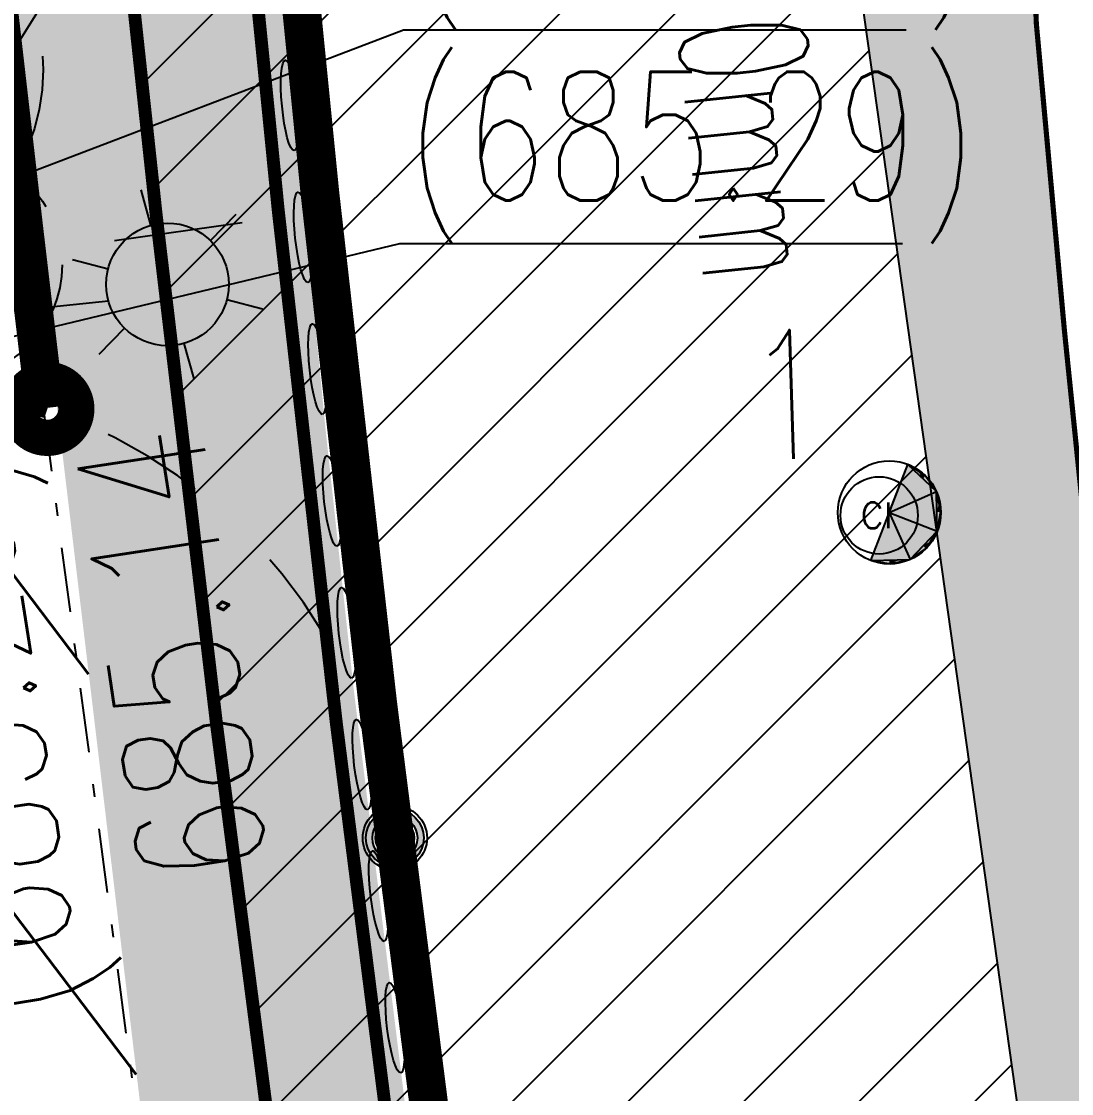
# Model space of a CAD drawing. Extents: x 352140 to 354978, y 6304672 to 6307963.
# Drawn here: x 352711.91 to 352720.07, y 6306024.45 to 6306032.77 of the extents above; entities that cross this region are included whole.
import ezdxf
from ezdxf import colors
from ezdxf.entities.mleader import LeaderData, LeaderLine
from ezdxf.enums import TextEntityAlignment as Align
from ezdxf.math import Vec2, Vec3

# ---------------------------------------------------------------- set-up
doc = ezdxf.new("R2010")
doc.units = 0
for name, pattern in [('1-1', [2, 1, -1]), ('3-5', [8, 3, -5]), ('CONTINUA', [0]), ('CONTINUOS', [0]), ('DASHDOT', [1, 0.5, -0.25, 0, -0.25]), ('DASHED', [19.049999999999997, 12.7, -6.35]), ('HIDDEN', [9.524999999999999, 6.35, -3.175])]:
    doc.linetypes.add(name, pattern=pattern)
doc.layers.get('0').update_dxf_attribs({"linetype": 'CONTINUOUS'})
for name, color, linetype in [('00-S2_ALL AREA APORTANTES', 150, 'CONTINUOUS'), ('00_All ext_Txt', 4, 'CONTINUOUS'), ('00_Demarcacion Existente', 252, 'CONTINUOUS'), ('01_Dem Ext_Transl_niv.anillo', 130, 'CONTINUOUS'), ('01_Dem Ext_Vereda HC', 1, 'CONTINUOUS'), ('02_Geo ext_Acotamiento', 7, 'CONTINUOUS'), ('03_Pav proy_Solera Tipo A', 1, 'CONTINUOUS'), ('03_S3_Pav ext_Cota', 2, 'CONTINUOUS'), ('1-Dem-Proy-Bolardo Ciclovia', 251, 'CONTINUOUS'), ('2-ACHURADO PAVIMENTO HORMIGON 3', 8, 'CONTINUOUS'), ('LE_proyección abajo', 4, 'HIDDEN'), ('Lot_ET1_ 8-DEM EXT DEMARCACION CICLOVIA', 210, 'CONTINUOUS'), ('Lot_EXISTENTE', 252, 'CONTINUOUS'), ('Lot_jpg-SOLERAS', 7, 'DASHDOT'), ('Z-CI', 253, 'CONTINUOUS')]:
    doc.layers.add(name, color=color, linetype=linetype)
doc.styles.add('JPG_2MM', font='simplex.shx', dxfattribs={"height": 1})
doc.styles.add('ROMANS', font='romans.shx', dxfattribs={"width": 0.75})
doc.dimstyles.new('Principal', dxfattribs={"dimscale": 0, "dimtxt": 2, "dimasz": 2, "dimexe": 1, "dimexo": 1, "dimtad": 1, "dimrnd": 0.05, "dimzin": 1, "dimtxsty": 'ROMANS', "dimcen": 2.5, "dimclrt": 2, "dimaunit": 2, "dimadec": 0, "dimazin": 0, "dimtfac": 1, "dimtmove": 0, "dimatfit": 3, "dimfxl": 1, "dimfxlon": 1, "dimarcsym": 0})

# ---------------------------------------------------------------- blocks, each defined once
blk = doc.blocks.new('CI')
at = {"layer": 'Z-CI'}
blk.add_circle((0, 0), 1.2, dxfattribs=at)
at = {"layer": 'Z-CI', "style": 'ROMANS'}
blk.add_text('CI', height=0.8, rotation=359.9999999999771, dxfattribs=at).set_placement((-0.5790548566146754, -0.401890331827417))
blk = doc.blocks.new('SEPA2')
at = {"linetype": 'CONTINUA'}
blk.add_ellipse((0, 0), major_axis=(-0.3535533905932737, -9.324913925773799e-11), ratio=0.1697056274847714, start_param=-1.570796326794897, end_param=4.71238898038469, dxfattribs=at)
blk = doc.blocks.new('Lot_CAM-ALC')
for p, q in [((-0.1444738572563438, -0.3729977273171698), (0.144473857250432, 0.3729977273001168)), ((-2.955857780762017e-12, -8.412825991399586e-12), (0.1444738572471351, 0.372997727291704)), ((0.3659076664959002, 0.1615907781633723), (0.1444738572448614, 0.3729977272857923)), ((0.2762164902352424, 0.2893172143321863), (0.1444738572471351, 0.372997727291704)), ((0.2144660793170488, 0.3376452292113754), (0.2103451737410751, 0.3311574708118314)), ((0.2762164902352424, 0.2893172143321863), (0.2551907618702671, 0.2672942527244686)), ((0.3659076664928307, 0.1615907781640544), (0.2762164902375162, 0.2893172143378706)), ((0.3273520563349166, 0.229870901158165), (0.3210620783651166, 0.2254539962509625)), ((-2.955857780762017e-12, -8.412825991399586e-12), (0.3659076665038583, 0.1615907781667829)), ((0.3998927174942537, 0.009263610842936032), (0.3659076665038583, 0.1615907781667829)), ((0.3729977272890892, -0.1444738572554343), (0.365907666498174, 0.1615907781642818)), ((0.3904016502355034, 0.08710081218646337), (0.382900191999056, 0.08542719450497316)), ((0.3998927174942537, 0.009263610842936032), (0.3694526968935179, 0.008558460454423766)), ((0.3729977272873839, -0.1444738572527058), (0.399892717499938, 0.009263610845209769)), ((-2.955857780762017e-12, -8.412825991399586e-12), (0.372997727297161, -0.1444738572586175)), ((-2.955857780762017e-12, -8.412825991399586e-12), (0.1615907781723536, -0.3659076665153407)), ((0.394016131881358, -0.06892958586786335), (0.3864452223937178, -0.06760512320374801)), ((0.161590778168943, -0.3659076665073826), (0.3729977272913629, -0.1444738572563438)), ((0.2893172143377569, -0.2762164902467248), (0.372997727297161, -0.1444738572586175)), ((0.3376452292170598, -0.2144660793285311), (0.3311574708174021, -0.2103451737525575)), ((0.1615907781696251, -0.3659076665041994), (0.2893172143434413, -0.2762164902489985)), ((0.2298709011637357, -0.327352056346399), (0.2254539962565332, -0.3210620783765989)), ((0.2893172143377569, -0.2762164902467248), (0.2672942527300393, -0.2551907618817495)), ((-0.1444738572498636, -0.3729977273005716), (0.1615907781698525, -0.3659076665096563)), ((-0.1444738572471351, -0.3729977272987526), (0.009263610851007797, -0.3998927175114204)), ((-0.0689295858622927, -0.394016131892613), (-0.06760512319817735, -0.3864452224052002)), ((0.009263610848506687, -0.3998927175057361), (0.008558460459994421, -0.3694526969050003)), ((0.009263610848506687, -0.3998927175057361), (0.1615907781723536, -0.3659076665153407)), ((0.0871008121922614, -0.3904016502469858), (0.08542719451043013, -0.3829001920105384))]:
    blk.add_line(p, q)
blk.add_circle((0, 0), 0.4)
for points in [[(0.3659076664957865, 0.1615907781633723), (0.3659076664957865, 0.1615907781633723), (0.1444738572471351, 0.3729977272914766), (-2.955857780762017e-12, -8.412825991399586e-12)], [(0.2103451737409614, 0.3311574708116041), (0.1444738572471351, 0.3729977272914766), (0.2144660793169351, 0.3376452292113754)], [(0.2551907618703808, 0.2672942527244686), (0.2762164902351287, 0.2893172143321863), (0.1444738572448614, 0.3729977272855649)], [(0.2103451737409614, 0.3311574708116041), (0.2144660793169351, 0.3376452292113754), (0.2762164902351287, 0.2893172143321863)], [(0.2144660793169351, 0.3376452292113754), (0.2144660793169351, 0.3376452292113754), (0.2551907618703808, 0.2672942527244686), (0.2762164902351287, 0.2893172143321863)], [(0.2551907618703808, 0.2672942527244686), (0.2762164902351287, 0.2893172143321863), (0.3659076664957865, 0.1615907781633723)], [(0.3210620783650029, 0.2254539962509625), (0.2762164902374025, 0.2893172143378706), (0.3273520563348029, 0.2298709011579376)], [(0.3659076665121574, 0.1615907781704209), (0.3210620783650029, 0.2254539962509625), (0.3273520563348029, 0.2298709011579376)], [(0.3729977272889755, -0.1444738572554343), (0.3729977272889755, -0.1444738572554343), (0.3659076665037446, 0.1615907781667829), (-2.955857780762017e-12, -8.412825991399586e-12)], [(0.3694526968934042, 0.008558460454423766), (0.3998927174942537, 0.009263610842936032), (0.3659076664980603, 0.1615907781642818)], [(0.3829001919989423, 0.08542719450474578), (0.3659076665037446, 0.1615907781667829), (0.3904016502353898, 0.08710081218646337)], [(0.3904016502353898, 0.08710081218646337), (0.3904016502353898, 0.08710081218646337), (0.3694526968934042, 0.008558460454423766), (0.3998927174942537, 0.009263610842936032)], [(0.3829001919989423, 0.08542719450474578), (0.3904016502353898, 0.08710081218646337), (0.3998927174942537, 0.009263610842936032)], [(0.3694526968934042, 0.008558460454423766), (0.3998927174942537, 0.009263610842936032), (0.3729977272889755, -0.1444738572554343)], [(0.3864452223936041, -0.06760512320374801), (0.3998927174998244, 0.009263610845209769), (0.3940161318811306, -0.06892958586809073)], [(-0.1444738572499773, -0.3729977273005716), (-0.1444738572499773, -0.3729977273005716), (0.1615907781723536, -0.3659076665153407), (-2.955857780762017e-12, -8.412825991399586e-12)], [(0.1615907781688293, -0.3659076665073826), (0.1615907781688293, -0.3659076665073826), (0.372997727297161, -0.1444738572586175), (-2.955857780762017e-12, -8.412825991399586e-12)], [(0.3729977273056875, -0.1444738572620281), (0.3864452223936041, -0.06760512320374801), (0.3940161318811306, -0.06892958586809073)], [(0.2672942527300393, -0.2551907618817495), (0.2893172143376432, -0.2762164902467248), (0.3729977272912492, -0.1444738572563438)], [(0.3311574708172884, -0.2103451737527848), (0.372997727297161, -0.1444738572586175), (0.3376452292170598, -0.2144660793285311)], [(0.3376452292170598, -0.2144660793285311), (0.3376452292170598, -0.2144660793285311), (0.2672942527300393, -0.2551907618817495), (0.2893172143376432, -0.2762164902467248)], [(0.3311574708172884, -0.2103451737527848), (0.3376452292170598, -0.2144660793285311), (0.2893172143376432, -0.2762164902467248)], [(0.2672942527300393, -0.2551907618817495), (0.2893172143376432, -0.2762164902467248), (0.1615907781688293, -0.3659076665073826)], [(0.1615907781761052, -0.3659076665237535), (0.2254539962565332, -0.3210620783765989), (0.229870901163622, -0.3273520563461716)], [(0.2254539962565332, -0.3210620783765989), (0.289317214343555, -0.2762164902489985), (0.229870901163622, -0.3273520563461716)], [(0.008558460459994421, -0.3694526969050003), (0.009263610848393, -0.3998927175057361), (-0.1444738572499773, -0.3729977273005716)], [(-0.1444738572563438, -0.3729977273171698), (-0.06760512319817735, -0.3864452224052002), (-0.06892958586240638, -0.394016131892613)], [(-0.06760512319817735, -0.3864452224052002), (0.00926361085089411, -0.3998927175114204), (-0.06892958586240638, -0.394016131892613)], [(0.008558460459994421, -0.3694526969050003), (0.009263610848393, -0.3998927175057361), (0.1615907781697388, -0.3659076665096563)], [(0.08710081219214771, -0.3904016502469858), (0.08710081219214771, -0.3904016502469858), (0.008558460459994421, -0.3694526969050003), (0.009263610848393, -0.3998927175057361)], [(0.08542719451043013, -0.3829001920105384), (0.08710081219214771, -0.3904016502469858), (0.009263610848393, -0.3998927175057361)], [(0.08542719451043013, -0.3829001920105384), (0.1615907781723536, -0.3659076665153407), (0.08710081219214771, -0.3904016502469858)]]:
    blk.add_solid(points)
blk = doc.blocks.new('Lot_LUMIN')
for p, q in [((0, 0.03750406878828016), (0, 0.06000000000062755)), ((-0.03247593846754171, 0.01875000818984063), (-0.05196151288691908, 0.03000001963812338)), ((0.03247066925393938, 0.01874694635921514), (0.05196152649006081, 0.02999999607277459)), ((-0.03247597248991951, -0.01874998854179921), (-0.05196154009900056, -0.02999997250731212)), ((0.03248120682548006, -0.01875306951990297), (0.05196149928377736, -0.03000004320631433)), ((0, -0.03750406878828016), (0, -0.06000000000051386))]:
    blk.add_line(p, q)
blk.add_circle((0, 0), 0.03750000000000001)
blk = doc.blocks.new('Lot_LUZ')
blk.add_line((0, 0), (1.222529417375085, 0))
at = {"const_width": 0.25}
blk.add_lwpolyline([(-0.125, 0, 1), (0.125, 0, 1)], format="xyb", close=True, dxfattribs=at)
at = {"xscale": 12.69999999999999, "yscale": 12.69999999999999, "zscale": 12.69999999999999, "rotation": 9.540000000000001}
blk.add_blockref('Lot_LUMIN', (1.692192944754197, 0.07893182849693403), dxfattribs=at)
blk = doc.blocks.new('A$C66036E5C')
at = {"layer": 'LE_proyección abajo', "color": 210, "linetype": 'DASHED', "ltscale": 20}
blk.add_arc((482.7584485073039, 724.5894825345222), 31.90839099002005, 209.6640954582874, 163.5204834558228, dxfattribs=at)
blk = doc.blocks.new('_Dot')
at = {"color": 0, "linetype": 'ByBlock', "lineweight": -2}
blk.add_line((-0.5, 0), (-1, 0), dxfattribs=at)
at = {"color": 0, "linetype": 'ByBlock', "const_width": 0.5}
blk.add_lwpolyline([(-0.25, 0, 1), (0.25, 0, 1)], format="xyb", close=True, dxfattribs=at)
blk = doc.blocks.new('*D1460')
at = {"layer": '02_Geo ext_Acotamiento', "color": 0, "lineweight": -2, "transparency": 16777216}
for p, q in [((352712.4103072472, 6306033.4431935), (352715.1862574073, 6306033.835766379)), ((352710.7538238922, 6306030.807609728), (352712.4103072472, 6306033.4431935)), ((352709.8626504557, 6306030.68158062), (352709.7926374582, 6306031.176654533)), ((352712.6351451566, 6306031.07366483), (352713.6252929843, 6306031.213690825)), ((352709.8626504557, 6306030.68158062), (352711.644997329, 6306030.933638835)), ((352709.8626504557, 6306030.68158062), (352711.644997329, 6306030.933638835)), ((352711.644997329, 6306030.933638835), (352711.7150103265, 6306030.438564922)), ((352708.872502628, 6306030.541554625), (352707.8823548001, 6306030.40152863))]:
    blk.add_line(p, q, dxfattribs=at)
at = {"layer": '02_Geo ext_Acotamiento', "color": 0, "transparency": 16777216}
for points in [[(352712.6118074908, 6306031.238689468), (352712.6584828226, 6306030.908640192), (352711.644997329, 6306030.933638835)], [(352708.8491649622, 6306030.706579263), (352708.895840294, 6306030.376529987), (352709.8626504557, 6306030.68158062)]]:
    blk.add_solid(points, dxfattribs=at)
at = {"layer": '02_Geo ext_Acotamiento', "color": 2, "transparency": 16777216, "insert": (352713.6711753973, 6306034.538274842), "char_height": 1, "attachment_point": 5, "rotation": 8.049350465522556, "style": 'ROMANS'}
blk.add_mtext('1,80', dxfattribs=at)
blk = doc.blocks.new('J-BOLARDO-CICLOVIA')
h = blk.add_hatch(color=5)
h.dxf.hatch_style = 1
edge = h.paths.add_edge_path()
edge.add_arc((-5.820766091346741e-11, -9.313225746154785e-10), 0.1746571833500639, 0, 360)
edge = h.paths.add_edge_path()
edge.add_arc((0, 0), 0.22465718339663, 0, 180)
edge.add_arc((0, 0), 0.22465718339663, 180, 360)
h = blk.add_hatch(color=5)
h.dxf.hatch_style = 1
edge = h.paths.add_edge_path()
edge.add_arc((0, 0), 0.1496571833898608, 0, 360)
for radius in [0.2496571833898608, 0.2246571833898608, 0.1746571833898608, 0.1496571833898608]:
    blk.add_circle((0, 0), radius)

msp = doc.modelspace()

# ---------------------------------------------------------------- hatches: boundary and pattern name
at = {"layer": '00-S2_ALL AREA APORTANTES', "linetype": 'DASHED', "lineweight": 40, "ltscale": 0.25}
h = msp.add_hatch(dxfattribs=at)
h.set_pattern_fill('ANSI31', color=82, scale=0.5, angle=82.24516604670926)
h.set_pattern_definition([(127.2451660467093, (0, 0), (-1.263734244477452, -0.9607975902004564), [])])
h.paths.add_polyline_path([(352711.2242503332, 6306037.882199338), (352681.4700965305, 6306033.947375686), (352683.2177050325, 6306021.570492866), (352708.350524546, 6306025.119232051), (352713.0773891867, 6306022.288403394)])
at = {"layer": '00_Demarcacion Existente'}
h = msp.add_hatch(color=253, dxfattribs=at)
h.dxf.hatch_style = 1
h.paths.add_polyline_path([(352709.8012281299, 6306049.748898434), (352712.291936718, 6306050.098354648), (352712.9393117668, 6306044.542747508), (352713.282621615, 6306040.558812944), (352713.6572253772, 6306036.070591214), (352713.7875968575, 6306034.584185553), (352714.2731324331, 6306029.611264719), (352714.4895114821, 6306027.609766426), (352714.9794760399, 6306023.646298225), (352715.1156036961, 6306022.568164718), (352713.0823215737, 6306022.286813159)])
at = {"layer": '01_Dem Ext_Vereda HC'}
h = msp.add_hatch(dxfattribs=at)
h.set_pattern_fill('ANSI37', color=256, scale=0.1, style=0)
h.set_pattern_definition([(45, (0, 0), (-0.2245064030267289, 0.2245064030267289), []), (135, (0, 0), (-0.2245064030267289, -0.2245064030267288), [])])
edge = h.paths.add_edge_path()
edge.add_line((352706.6138017186, 6306052.606426338), (352705.6397006552, 6306052.46843069))
edge.add_line((352705.6397006552, 6306052.46843069), (352705.6246681602, 6306052.45940659))
edge.add_line((352705.6246681602, 6306052.45940659), (352710.5736367017, 6306019.163261436))
edge.add_line((352710.5736367017, 6306019.163261436), (352711.6318017173, 6306019.308426337))
edge.add_line((352711.6318017173, 6306019.308426337), (352712.5235633319, 6306019.647972762))
edge.add_line((352712.5235633319, 6306019.647972762), (352707.6399234733, 6306052.504593334))
edge.add_arc((352706.8136094784, 6306049.399010234), 3.213633645272045, 75.10030627151744, 93.56466585267395)
at = {"layer": '2-ACHURADO PAVIMENTO HORMIGON 3'}
h = msp.add_hatch(dxfattribs=at)
h.set_pattern_fill('ANSI31', color=256, scale=0.2)
h.set_pattern_definition([(45, (-167.0934497607523, -618.2674995297566), (-0.4490128060534577, 0.4490128060534577), [])])
edge = h.paths.add_edge_path()
edge.add_arc((352725.8014872428, 6306039.460211772), 31.90839103029276, 112.8989570751179, 124.7660204018303)
edge.add_line((352707.6064777434, 6306065.672557097), (352708.5708500112, 6306058.933516975))
edge.add_line((352708.5708500112, 6306058.933516975), (352709.561383064, 6306059.070791414))
edge.add_line((352709.561383064, 6306059.070791414), (352710.110900268, 6306055.105632856))
edge.add_line((352710.110900268, 6306055.105632856), (352710.6368215142, 6306051.132847753))
edge.add_line((352710.6368215142, 6306051.132847753), (352711.1290201565, 6306047.154237834))
edge.add_line((352711.1290201565, 6306047.154237834), (352711.5882846831, 6306043.173039287))
edge.add_line((352711.5882846831, 6306043.173039287), (352712.0293023196, 6306039.193430718))
edge.add_line((352712.0293023196, 6306039.193430718), (352712.4698263224, 6306035.218276583))
edge.add_line((352712.4698263224, 6306035.218276583), (352712.9276335164, 6306031.249711096))
edge.add_line((352712.9276335164, 6306031.249711096), (352713.4177738185, 6306027.287739489))
edge.add_line((352713.4177738185, 6306027.287739489), (352713.9417759222, 6306023.329451476))
edge.add_line((352713.9417759222, 6306023.329451476), (352714.4903149946, 6306019.371350899))
edge.add_line((352714.4903149946, 6306019.371350899), (352715.9331204444, 6306009.116171985))
edge.add_arc((352725.8014872195, 6306039.460211798), 31.90839098047501, 251.9846463508997, 263.1178524608985)
edge.add_line((352721.9779843243, 6306007.781729502), (352713.3857031197, 6306068.853981907))
at = {"layer": 'Lot_ET1_ 8-DEM EXT DEMARCACION CICLOVIA'}
h = msp.add_hatch(dxfattribs=at)
h.set_pattern_fill('SWAMP', color=210, scale=0.03, style=0)
h.set_pattern_definition([(0, (-200, 0), (0.3809999999999999, 0.6599113570859999), [0.09524999999999999, -0.6667500000000001]), (90, (-199.9523749999935, 0), (-0.3809999999999999, 0.6599113570859999), [0.04762499999999999, -1.272197714172]), (90, (-199.940468750021, 0), (-0.3809999999999999, 0.6599113570859999), [0.0381, -1.281722714172]), (90, (-199.9642812500242, 0), (-0.3809999999999999, 0.6599113570859999), [0.0381, -1.281722714172]), (59.99999999999999, (-199.9285624999902, 0), (-0.3809999994823399, 0.6599113573848712), [0.03048, -0.73152]), (120, (-199.9761874999967, 0), (-0.7619999994823399, 2.988713276863564e-10), [0.03047999999999998, -0.7315199999999993])])
edge = h.paths.add_edge_path()
edge.add_arc((352725.8014872356, 6306039.46021151), 31.90839069297927, 269.5640106927947, 275.7639908616658)
edge.add_line((352729.0060793511, 6306007.713148874), (352728.6430277579, 6306010.293648512))
edge.add_line((352728.6430277579, 6306010.293648512), (352728.5988017173, 6306010.287426338))
edge.add_line((352728.5988017173, 6306010.287426338), (352726.3555432232, 6306026.279049024))
edge.add_line((352726.3555432232, 6306026.279049024), (352727.3486120978, 6306026.415956155))
edge.add_line((352727.3486120978, 6306026.415956155), (352724.2116557385, 6306049.170167238))
edge.add_line((352724.2116557385, 6306049.170167238), (352723.200304166, 6306049.026280492))
edge.add_line((352723.200304166, 6306049.026280492), (352722.8188017157, 6306051.890426338))
edge.add_line((352722.8188017157, 6306051.890426338), (352720.1180440451, 6306070.858362854))
edge.add_arc((352725.8014871185, 6306039.460212306), 31.90839048002229, 100.2601292720875, 104.1373282701667)
edge.add_line((352718.0079638028, 6306070.402196363), (352717.9900181508, 6306068.941833168))
edge.add_line((352717.9900181508, 6306068.941833168), (352717.988363673, 6306066.921346528))
edge.add_line((352717.988363673, 6306066.921346528), (352718.0234373109, 6306064.906099683))
edge.add_line((352718.0234373109, 6306064.906099683), (352718.1039013574, 6306062.897328431))
edge.add_line((352718.1039013574, 6306062.897328431), (352718.2325277468, 6306060.895428231))
edge.add_line((352718.2325277468, 6306060.895428231), (352718.4082770012, 6306058.900250785))
edge.add_line((352718.4082770012, 6306058.900250785), (352718.6235263068, 6306056.910708589))
edge.add_line((352718.6235263068, 6306056.910708589), (352718.8720388124, 6306054.925911869))
edge.add_line((352718.8720388124, 6306054.925911869), (352719.1444592424, 6306052.944525957))
edge.add_line((352719.1444592424, 6306052.944525957), (352719.6857866637, 6306049.143346485))
edge.add_line((352719.6857866637, 6306049.143346485), (352719.8480076518, 6306047.994271455))
edge.add_arc((352719.3095770392, 6306047.918258362), 0.543769726013721, -175.17244161134477, 8.0356438676597, ccw=False)
edge.add_arc((352496.5588294664, 6306029.105455462), 223.0000002547266, 2.896598571046411, 4.8275585131498815, ccw=False)
edge.add_arc((352935.9966674794, 6306051.340261415), 216.9999998285537, 182.896598571415, 184.9119258026505)
edge.add_arc((352720.88214411, 6306032.853336519), 1.092555407207889, 8.035643868441525, 184.9119257359704, ccw=False)
edge.add_line((352721.9639720403, 6306033.00606388), (352725.260898095, 6306009.652640568))
edge.add_line((352725.260898095, 6306009.652640568), (352725.5586843099, 6306007.55274462))
h = msp.add_hatch(dxfattribs=at)
h.set_pattern_fill('SWAMP', color=210, scale=0.03, style=0)
h.set_pattern_definition([(0, (0, 0), (0.3809999999999999, 0.6599113570859999), [0.09524999999999999, -0.6667500000000001]), (90, (0.04762500000651926, 0), (-0.3809999999999999, 0.6599113570859999), [0.04762499999999999, -1.272197714172]), (90, (0.05953124997904524, 0), (-0.3809999999999999, 0.6599113570859999), [0.0381, -1.281722714172]), (90, (0.03571874997578561, 0), (-0.3809999999999999, 0.6599113570859999), [0.0381, -1.281722714172]), (59.99999999999999, (0.07143750000977889, 0), (-0.3809999994823399, 0.6599113573848712), [0.03048, -0.73152]), (120, (0.02381250000325963, 0), (-0.7619999994823399, 2.988713276863564e-10), [0.03047999999999998, -0.7315199999999994])])
edge = h.paths.add_edge_path()
edge.add_arc((352725.8014871066, 6306039.460212135), 31.90839064269531, 107.8421133090698, 112.8989571036893)
edge.add_line((352713.3857031197, 6306068.853981907), (352721.9779843242, 6306007.781729502))
edge.add_arc((352725.8014871494, 6306039.460211182), 31.9083903609411, 263.1178524531685, 264.96825871763)
edge.add_line((352723.0028784557, 6306007.674787403), (352721.1129291894, 6306021.108176731))
edge.add_arc((352935.9966677501, 6306051.340261434), 217.0000000998474, 182.8965985719763, 188.0084047607279, ccw=False)
edge.add_arc((352496.5588297481, 6306029.105455484), 222.9999999723079, 2.896598569926254, 8.008404804046092)
edge.add_line((352717.384054015, 6306060.173450513), (352716.0249140782, 6306069.833951009))

# ---------------------------------------------------------------- linework, layer by layer
at = {"layer": '00_Demarcacion Existente', "color": 210, "linetype": '1-1', "ltscale": 0.8}
msp.add_arc((352710.797076435, 6306025.958758933), 4.02821567161798, 6.752012882674731, 70.93103195149921, dxfattribs=at)
at = {"layer": '01_Dem Ext_Transl_niv.anillo', "const_width": 0.1, "flags": 128}
for points in [[(352712.529938539, 6306050.132711926), (352712.8356055474, 6306047.305303272), (352713.2029990126, 6306043.317598405), (352713.5362289348, 6306039.325087056), (352713.8694588554, 6306035.332575705), (352714.2368523207, 6306031.344870838), (352714.6670027306, 6306027.365995273), (352715.1621381408, 6306023.396262475), (352715.5664003482, 6306020.43778477)], [(352715.2685521818, 6306020.396892515), (352714.8625486181, 6306023.354113098), (352714.3574711219, 6306027.322447141), (352713.9069810253, 6306031.298461107), (352713.5092067629, 6306035.281891686), (352713.1401298758, 6306039.269359712), (352712.7710529905, 6306043.256827737), (352712.3732787282, 6306047.240258317), (352712.0531564846, 6306050.06564897)]]:
    msp.add_lwpolyline(points, dxfattribs=at)
at = {"layer": '01_Dem Ext_Transl_niv.anillo', "linetype": 'HIDDEN', "ltscale": 0.25}
msp.add_circle((352710.5485, 6306032.4005), 1.532853358724788, dxfattribs=at)
at = {"layer": '01_Dem Ext_Transl_niv.anillo', "linetype": 'HIDDEN', "ltscale": 0.2}
msp.add_circle((352711.3419959326, 6306030.884750014), 0.884627947057581, dxfattribs=at)
at = {"layer": '03_Pav proy_Solera Tipo A', "linetype": 'CONTINUOS', "ltscale": 0.1}
msp.add_lwpolyline([(352709.9745571931, 6306029.89129992, 0.15, 0.15, 0.0002315635325501883), (352710.2091762896, 6306029.925263818, 0.15, 0.15, -0.007996130125515392), (352710.2788541605, 6306029.935393337, 0.15, 0.15, -0.1166976406290911), (352712.1131188947, 6306029.765930288, 0, 0, 0)], format="xyseb", dxfattribs=at)
at = {"layer": '03_S3_Pav ext_Cota', "const_width": 0.4500000000000001}
msp.add_lwpolyline([(352711.9916868341, 6306029.836850281, 1), (352712.2345509561, 6306029.695010297, 1)], format="xyb", close=True, dxfattribs=at)
at = {"layer": 'Lot_ET1_ 8-DEM EXT DEMARCACION CICLOVIA'}
for points in [[(352713.3857031197, 6306068.853981907), (352721.9779843242, 6306007.781729502)], [(352708.6045228625, 6306058.787072861), (352709.5950846276, 6306058.924139959), (352710.1437718368, 6306054.958866426), (352710.6688614832, 6306050.985971375), (352711.160227314, 6306047.007258527), (352711.6186584891, 6306043.025963929), (352712.0588431048, 6306039.046263114), (352712.4985350183, 6306035.071016828), (352712.9555115036, 6306031.102355631), (352713.4448224761, 6306027.140281494), (352713.9679960227, 6306023.181883893), (352714.5157065652, 6306019.22366857), (352715.9356946012, 6306009.115334949)]]:
    msp.add_lwpolyline(points, dxfattribs=at)
at = {"layer": 'Lot_ET1_ 8-DEM EXT DEMARCACION CICLOVIA', "color": 210, "linetype": '3-5', "ltscale": 0.5, "const_width": 0.1, "flags": 128}
msp.add_lwpolyline([(352715.9331204081, 6306009.116171997), (352714.4901711914, 6306019.372372692), (352713.9435874644, 6306023.334867205), (352713.4285678809, 6306027.30180249), (352712.9577380979, 6306031.274954856), (352712.529583037, 6306035.254111149), (352712.1246591873, 6306039.23653585), (352711.7197353366, 6306043.218960551), (352711.2915802757, 6306047.198116843), (352710.8207504927, 6306051.171269209), (352710.3057309102, 6306055.138204495), (352709.7591471822, 6306059.100699008)], dxfattribs=at)
at = {"layer": 'Lot_ET1_ 8-DEM EXT DEMARCACION CICLOVIA', "color": 210, "linetype": '1-1', "ltscale": 0.5, "const_width": 0.3, "flags": 128}
for points in [[(352715.4912779824, 6306020.53776498), (352715.1841943354, 6306023.507324578), (352714.679489598, 6306027.472729899), (352714.2293804415, 6306031.445381698), (352713.8318611049, 6306035.426259373), (352713.4628675245, 6306039.412827362), (352713.0937073325, 6306043.401195425), (352712.6956781443, 6306047.387178908), (352712.3442484891, 6306050.488887969)], [(352712.0950797744, 6306029.771950196), (352711.9346934794, 6306031.131022267), (352711.4761576182, 6306035.105904271), (352711.0353867984, 6306039.083285647), (352710.5946159805, 6306043.060667022), (352710.142082361, 6306047.144192331)]]:
    msp.add_lwpolyline(points, dxfattribs=at)
at = {"layer": 'Lot_ET1_ 8-DEM EXT DEMARCACION CICLOVIA', "const_width": 0.04}
msp.add_lwpolyline([(352723.0028784559, 6306007.674787403), (352721.1129293875, 6306021.108175322, -0.005204603216502468), (352720.5301599433, 6306025.587901214, -0.008306574729147916), (352719.7936011173, 6306032.759787222, -0.9731053215253681), (352721.9639720402, 6306033.006063879), (352725.260898095, 6306009.652640568), (352725.5586843099, 6306007.55274462)], format="xyb", dxfattribs=at)
at = {"layer": 'Lot_jpg-SOLERAS'}
msp.add_lwpolyline([(352712.0795094917, 6306029.777069743), (352712.9508246253, 6306023.195194971), (352713.0765108276, 6306022.288279375)], dxfattribs=at)

# ---------------------------------------------------------------- block references
msp.add_blockref('A$C66036E5C', (352243.0430387156, 6305314.870729272))
at = {"layer": '01_Dem Ext_Transl_niv.anillo', "linetype": 'CONTINUA'}
for p, rotation in [((352713.9949193275, 6306032.123348872), 95.48315400180049), ((352714.0977228248, 6306031.098510975), 96.21713600564019), ((352714.2099400398, 6306030.074642557), 96.31716659327029), ((352714.3232731135, 6306029.050896683), 96.31716658991182), ((352714.4366061872, 6306028.027150809), 96.31716659921904), ((352714.5563227661, 6306027.004151886), 97.0308032073808), ((352714.6838572238, 6306025.982078924), 97.18154082495208), ((352714.8126212258, 6306024.960159245), 97.18154082830455)]:
    msp.add_blockref('SEPA2', p, dxfattribs=dict(at, rotation=rotation))
at = {"layer": '1-Dem-Proy-Bolardo Ciclovia'}
msp.add_blockref('J-BOLARDO-CICLOVIA', (352714.8116928821, 6306026.43402436), dxfattribs=at)
at = {"layer": 'Lot_EXISTENTE', "rotation": 6.021210297316877}
msp.add_blockref('Lot_LUZ', (352711.3709137947, 6306030.477145588), dxfattribs=at)
at = {"layer": 'Lot_EXISTENTE'}
msp.add_blockref('Lot_CAM-ALC', (352718.6517835335, 6306028.961825902), dxfattribs=at)
at = {"layer": 'Z-CI', "xscale": 0.25, "yscale": 0.25, "zscale": 0.25}
msp.add_blockref('CI', (352718.573, 6306028.938999999), dxfattribs=at)

# ---------------------------------------------------------------- texts
at = {"layer": '00_All ext_Txt', "style": 'ROMANS'}
for s, height, rotation, width, p in [('COLECTOR ALL EXISTENTE D=500mm', 0.9999999999999998, 276.0723059721111, 0.6, (352716.1216759069, 6306038.164205664, 2.513274921511766e-09)), ('1', 0.9999999999999997, 1.755340339567075, 0.75, (352717.8838224005, 6306029.077439778, 2.513274921511766e-09))]:
    msp.add_text(s, height=height, rotation=rotation, dxfattribs=dict(at, width=width)).set_placement(p, align=Align.BOTTOM_CENTER)
at = {"layer": '03_S3_Pav ext_Cota', "style": 'JPG_2MM', "width": 0.75}
for s, p in [('685.14', (352713.840904742, 6306026.17881814)), ('(685.29)', (352712.4078403835, 6306025.104876549))]:
    msp.add_text(s, height=0.9999999999999992, rotation=98.73219240482676, dxfattribs=at).set_placement(p)

# ---------------------------------------------------------------- dimensions: what is measured, and where the dimension line sits
at = {"layer": '02_Geo ext_Acotamiento'}
dim = msp.add_linear_dim(base=(352711.644997329, 6306030.933638835), p1=(352709.8664022026, 6306030.655051376), p2=(352711.6208170226, 6306031.10462193), angle=188.0493504655225, dimstyle='Principal', override={"dimfxl": 0.22}, dxfattribs=at)
dim.commit()
dim.dimension.update_dxf_attribs({"geometry": '*D1460', "text_midpoint": (352712.7197284435, 6306033.486951623), "dimtype": 160})

# ---------------------------------------------------------------- leaders
at = {"layer": '03_S3_Pav ext_Cota'}
ml = msp.add_multileader_mtext('Standard', dxfattribs=at)
ml.set_content('{\\C256;(685.22)}', color=2, style='ROMANS')
ml.set_leader_properties(color=7)
ml.set_arrow_properties(name='DOT')
ml.build(insert=Vec2(0, 0))
ml.multileader.update_dxf_attribs({"text_left_attachment_type": 6, "text_right_attachment_type": 6, "dogleg_length": 0, "arrow_head_size": 0.5})
ctx = ml.context
ctx.base_point, ctx.char_height, ctx.arrow_head_size, ctx.landing_gap_size, ctx.plane_origin, ctx.plane_x_axis, ctx.plane_y_axis = Vec3(352714.8792182654, 6306032.709864624, 2.597944678263633e-07), 1, 0.5, 0.05000000250530529, Vec3(352764.1377343644, 6306074.948872981, 4.885258690250581e-07), Vec3(1, 0, 5.672434878555774e-09), Vec3(6.806587941347077e-18, 1, -1.199941134111365e-09)
ctx.left_attachment, ctx.right_attachment = 6, 6
notes = []
notes.append((ctx, [(0, (1, 1, 0), (352714.8792182654, 6306032.709864624, 2.597944678263633e-07), (1, 0, 5.672434878555774e-09), 0, [(0, [(352706.0136206929, 6306029.333188457, 2.13556739658844e-07)], 0, [])])]))
ctx.mtext.insert, ctx.mtext.text_direction, ctx.mtext.defined_height, ctx.mtext.line_spacing_factor, ctx.mtext.line_spacing_style, ctx.mtext.flow_direction, ctx.mtext.extrusion = Vec3(352714.9292182679, 6306034.043197957, 2.584781680723538e-07), Vec3(1, 0, 5.672434878555774e-09), 1.006279192244013, 0.8999999999999998, 2, 5, Vec3(-5.672434878555774e-09, 1.19994113411135e-09, 1)
ml = msp.add_multileader_mtext('Standard', dxfattribs=at)
ml.set_content('{\\C256;(685.29)}', color=2, style='ROMANS')
ml.set_leader_properties(color=7)
ml.set_arrow_properties(name='DOT')
ml.build(insert=Vec2(0, 0))
ml.multileader.update_dxf_attribs({"text_left_attachment_type": 6, "text_right_attachment_type": 6, "dogleg_length": 0, "arrow_head_size": 0.5})
ctx = ml.context
ctx.base_point, ctx.char_height, ctx.arrow_head_size, ctx.landing_gap_size, ctx.plane_origin, ctx.plane_x_axis, ctx.plane_y_axis = Vec3(352714.8510133117, 6306031.050437097, 2.59282444786399e-07), 1, 0.5, 0.05000000250530529, Vec3(352764.1947991895, 6306073.265831151, 4.885258690250581e-07), Vec3(1, 0, 5.672434878555774e-09), Vec3(6.806587941347077e-18, 1, -1.199941134111365e-09)
ctx.left_attachment, ctx.right_attachment = 6, 6
notes.append((ctx, [(0, (1, 1, 0), (352714.8510133117, 6306031.050437097, 2.59282444786399e-07), (1, 0, 5.672434878555774e-09), 0, [(0, [(352710.0918706738, 6306029.908254704, 2.336570538232112e-07)], 0, [])])]))
ctx.mtext.insert, ctx.mtext.text_direction, ctx.mtext.defined_height, ctx.mtext.line_spacing_factor, ctx.mtext.line_spacing_style, ctx.mtext.flow_direction, ctx.mtext.extrusion = Vec3(352714.9010133142, 6306032.38377043, 2.579661450323895e-07), Vec3(1, 0, 5.672434878555774e-09), 1.006279192244013, 0.8999999999999998, 2, 5, Vec3(-5.672434878555774e-09, 1.19994113411135e-09, 1)
for ctx, leaders in notes:
    for number, flags, end, landing, length, lines in leaders:
        leader = LeaderData()
        leader.index, (leader.has_last_leader_line, leader.has_dogleg_vector, leader.attachment_direction) = number, flags
        leader.last_leader_point, leader.dogleg_vector, leader.dogleg_length = Vec3(end), Vec3(landing), length
        for number, points, colour, breaks in lines:
            line = LeaderLine()
            line.index, line.vertices, line.color, line.breaks = number, Vec3.list(points), colors.encode_raw_color(colour), breaks
            leader.lines.append(line)
        ctx.leaders.append(leader)

doc.saveas('drawing.dxf')
